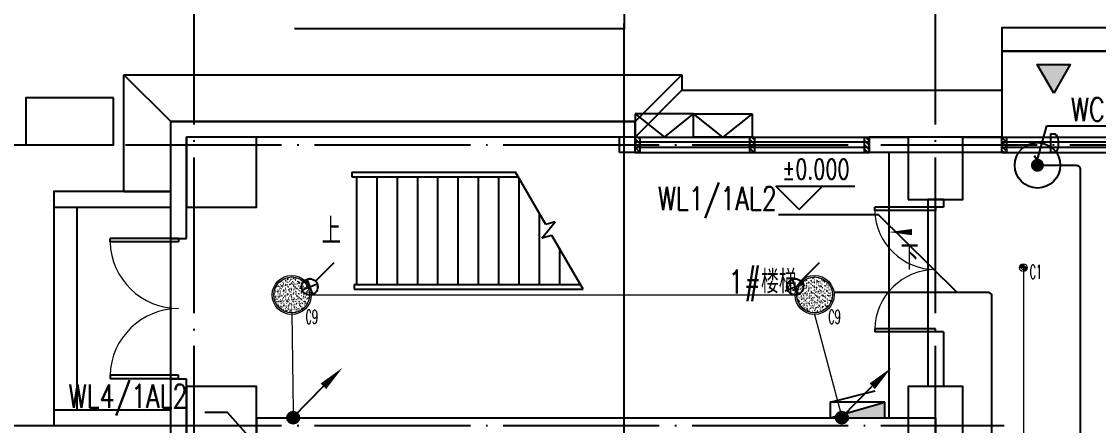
# Model space of a CAD drawing. Extents: x -621157 to 1764546, y -106808 to 741893.
# Drawn here: x 197788 to 211588, y 36400 to 41583 of the extents above; entities that cross this region are included whole.
import ezdxf
from ezdxf import colors
from ezdxf.entities.mleader import LeaderData, LeaderLine
from ezdxf.enums import TextEntityAlignment as Align
from ezdxf.math import Vec2, Vec3

# ---------------------------------------------------------------- set-up
doc = ezdxf.new("R2010")
doc.units = 0
doc.header["$LTSCALE"] = 1000
doc.header["$MEASUREMENT"] = 0
doc.linetypes.add('XREF-A-101-平面图_t3$0$DOTE', pattern=[2.42, 2, -0.2, 0.02, -0.2])
for name, color, linetype in [('0-底图', 7, 'Continuous'), ('00-插座回路线', 1, 'Continuous'), ('E-SIG_TEXT', 2, 'Continuous'), ('EQUIP-动力', 3, 'Continuous'), ('EQUIP-照明', 3, 'Continuous'), ('SIG_TEXT', 2, 'Continuous'), ('T-EQUP-JT', 7, 'Continuous'), ('WIRE-动力', 130, 'Continuous'), ('WIRE-照明', 4, 'Continuous'), ('XREF-A-101-平面图_t3$0$A-COLUMN', 8, 'Continuous'), ('XREF-A-101-平面图_t3$0$A-DIM_ELEV', 8, 'Continuous'), ('XREF-A-101-平面图_t3$0$A-DOTE', 8, 'Continuous'), ('XREF-A-101-平面图_t3$0$A-GROUND', 8, 'Continuous'), ('XREF-A-101-平面图_t3$0$A-LEAD-AROW', 8, 'Continuous'), ('XREF-A-101-平面图_t3$0$A-ROOM-CH', 8, 'Continuous'), ('XREF-A-101-平面图_t3$0$A-WALL-FILL', 8, 'Continuous'), ('XREF-A-101-平面图_t3$0$A-WINDOW', 8, 'Continuous'), ('XREF-A-101-平面图_t3$0$A-开启符号', 8, 'Continuous'), ('XREF-A-101-平面图_t3$0$DIM_SYMB', 8, 'Continuous'), ('XREF-A-101-平面图_t3$0$EQUIP_消火栓', 8, 'Continuous'), ('XREF-A-101-平面图_t3$0$GROUND', 8, 'Continuous'), ('XREF-A-101-平面图_t3$0$PUB_HATCH', 8, 'Continuous'), ('XREF-A-101-平面图_t3$0$PUB_TEXT', 8, 'Continuous'), ('XREF-A-101-平面图_t3$0$STAIR', 8, 'Continuous'), ('照明回路线', 1, 'Continuous')]:
    doc.layers.add(name, color=color, linetype=linetype)
doc.layers.add('00-照明回路线', color=6, linetype='Continuous', lineweight=0)
doc.layers.add('LIGHT-INF', color=6, linetype='Continuous', lineweight=0)
doc.styles.add('DIM-FONT', font='romans.shx', dxfattribs={"width": 0.8, "bigfont": 'hzdxc.shx'})
doc.styles.add('E-FST', font='txt.shx', dxfattribs={"width": 0.75, "height": 250, "bigfont": '@@gbcbig.shx'})
doc.styles.add('INF DIM', font='SIMPLEX.SHX', dxfattribs={"width": 0.7, "bigfont": 'hztxt.shx'})
doc.styles.get("Standard").update_dxf_attribs({"font": 'romans.shx', "bigfont": 'HZDXC.SHX'})
doc.styles.add('XREF-A-101-平面图_t3$0$-HZDXCROMANS', font='ROMANS.shx', dxfattribs={"bigfont": 'HZDXC.shx'})
doc.styles.add('XREF-A-101-平面图_t3$0$_TCH_DIM', font='SIMPLEX', dxfattribs={"bigfont": 'GBCBIG'})
doc.styles.add('XREF-A-101-平面图_t3$0$A-STANDARD', font='SIMPLEX', dxfattribs={"bigfont": 'GBCBIG'})

# ---------------------------------------------------------------- blocks, each defined once
blk = doc.blocks.new('XREF-A-101-平面图_t3$0$轴网')
at = {"layer": 'XREF-A-101-平面图_t3$0$A-DOTE', "linetype": 'XREF-A-101-平面图_t3$0$DOTE'}
for p, q in [((0, -3300), (0, 43300)), ((9500, -3300), (9500, 43300)), ((-3300, 40000), (69800, 40000)), ((-3300, 36400), (10380.6, 36400))]:
    blk.add_line(p, q, dxfattribs=at)
blk = doc.blocks.new('XREF-A-101-平面图_t3$0$G$C869EB286')
at = {"layer": 'XREF-A-101-平面图_t3$0$A-WINDOW'}
h = blk.add_hatch(dxfattribs=at)
h.set_pattern_fill('ANSI31', color=256, scale=25)
h.set_pattern_definition([(45, (-143.957, -89940), (-28.0633, 28.0633), [])])
h.paths.add_polyline_path([(0, 60), (200, 60), (200, 0), (0, 0)])
blk.add_lwpolyline([(0, 60), (200, 60), (200, 0), (0, 0)], close=True, dxfattribs=at)
blk = doc.blocks.new('XREF-A-101-平面图_t3$0$G$C08075B3F')
at = {"layer": 'XREF-A-101-平面图_t3$0$DIM_SYMB'}
blk.add_lwpolyline([(1950, -1100, 0, 0, 0), (4120, -1100, 80, 0, 0), (4420, -1100, 0, 0, 0)], format="xyseb", dxfattribs=at)
at = {"layer": 'XREF-A-101-平面图_t3$0$STAIR'}
for p, q in [((2020, -350), (4117, -350)), ((2020, -350), (2020, -410)), ((2020, -410), (4152, -410)), ((2080, -350), (4117, -350)), ((2080, -410), (2080, -1790)), ((2340, -410), (2340, -1790)), ((2600, -410), (2600, -1790)), ((2860, -410), (2860, -1790)), ((3120, -410), (3120, -1790)), ((3380, -410), (3380, -1790)), ((3640, -410), (3640, -1790)), ((3900, -410), (3900, -1790)), ((4505, -1022), (4117, -350)), ((4160, -425), (4160, -1790)), ((4420, -875), (4420, -1790)), ((4455, -1195), (4627, -989)), ((4627, -989), (4505, -1022)), ((4585, -1161), (4455, -1195)), ((4983, -1850), (4585, -1161)), ((4680, -1325), (4680, -1790)), ((2050, -1790), (4948, -1790)), ((2050, -1790), (2050, -1850)), ((4940, -1775), (4940, -1790)), ((2050, -1850), (4983, -1850)), ((2080, -1850), (4983, -1850))]:
    blk.add_line(p, q, dxfattribs=at)
at = {"layer": 'XREF-A-101-平面图_t3$0$PUB_TEXT', "style": 'XREF-A-101-平面图_t3$0$_TCH_DIM'}
blk.add_text('上', height=338, dxfattribs=at).set_placement((1636, -1275))
blk = doc.blocks.new('XREF-A-101-平面图_t3$0$柱网1F')
at = {"layer": 'XREF-A-101-平面图_t3$0$A-COLUMN'}
for points in [[(-100, -800), (800, -800), (800, 100), (-100, 100)], [(9150, -700), (9850, -700), (9850, 100), (9150, 100)], [(-100, -3800), (800, -3800), (800, -3100), (-100, -3100)], [(9150, -3800), (9850, -3800), (9850, -3100), (9150, -3100)]]:
    blk.add_lwpolyline(points, close=True, dxfattribs=at)
blk = doc.blocks.new('XREF-A-101-平面图_t3$0$ROOM')
at = {"layer": 'XREF-A-101-平面图_t3$0$A-ROOM-CH', "style": 'XREF-A-101-平面图_t3$0$-HZDXCROMANS', "width": 0.6}
for tag, p in [('中文房间名称', (0, -1000)), ('英文房间名称', (0, -1500))]:
    blk.add_attdef(tag, text='', height=300, dxfattribs=at).set_placement(p, align=Align.CENTER)
blk = doc.blocks.new('XREF-A-101-平面图_t3$0$$TWTSYS$00000508')
for p, q in [((-0.5, 0.5), (0.324, 1.224)), ((-0.5, 0.5), (-0.5, -0.5)), ((-0.5, -0.5), (0.5, 0.5)), ((0.5, 0.5), (-0.5, 0.5)), ((0.5, -0.5), (0.5, 0.5)), ((-0.5, -0.5), (0.5, -0.5))]:
    blk.add_line(p, q)
blk.add_solid([(0.5, -0.5), (0.5, 0.5), (-0.5, -0.5)])
blk = doc.blocks.new('XREF-A-101-平面图_t3$0$G$C156FCA62')
at = {"layer": 'XREF-A-101-平面图_t3$0$EQUIP_消火栓', "xscale": -700, "yscale": -200, "zscale": 700, "rotation": 180}
blk.add_blockref('XREF-A-101-平面图_t3$0$$TWTSYS$00000508', (8500, 36600), dxfattribs=at)
blk = doc.blocks.new('XREF-A-101-平面图_t3$0$bz1')
at = {"layer": 'XREF-A-101-平面图_t3$0$PUB_HATCH'}
h = blk.add_hatch(color=1, dxfattribs=at)
h.dxf.hatch_style = 1
h.paths.add_polyline_path([(4866032, -641203), (4865818, -641573), (4866245, -641573)])
at = {"layer": 'XREF-A-101-平面图_t3$0$PUB_TEXT', "color": 1}
blk.add_lwpolyline([(4866032, -641203), (4865818, -641573), (4866245, -641573)], close=True, dxfattribs=at)
blk = doc.blocks.new('XREF-A-101-平面图_t3$0$G$C34B60025')
at = {"xscale": -1, "rotation": 180}
blk.add_blockref('XREF-A-101-平面图_t3$0$bz1', (-4855118, -740440), dxfattribs=at)
blk = doc.blocks.new('XREF-A-101-平面图_t3$0$G$C646F86AA')
at = {"layer": 'XREF-A-101-平面图_t3$0$EQUIP_消火栓', "xscale": -700, "yscale": -200, "zscale": 700, "rotation": 180}
blk.add_blockref('XREF-A-101-平面图_t3$0$$TWTSYS$00000508', (8500, 36600), dxfattribs=at)
blk = doc.blocks.new('XREF-A-101-平面图_t3$0$WINDOW2DLIB$SYSLIB$00000001')
at = {"color": 0}
for points in [[(-0.5, 0.5), (-0.5, -0.5)], [(-0.5, 0.5), (0.5, 0.5)], [(0.5, -0.5), (0.5, 0.5)], [(0.5, 0.1667), (-0.5, 0.1667)], [(0.5, -0.1667), (-0.5, -0.1667)], [(-0.5, -0.5), (0.5, -0.5)]]:
    blk.add_lwpolyline(points, dxfattribs=at)
blk = doc.blocks.new('XREF-A-101-平面图_t3$0$DOOR2DLIB$SYSLIB$00000108')
at = {"color": 0}
for p, q in [((-0.5, 0), (-0.5, 0.4875)), ((-0.475, 0.4875), (-0.5, 0.4875)), ((-0.475, 0), (-0.475, 0.4875)), ((0.475, 0), (0.475, 0.4875)), ((0.475, 0.4875), (0.5, 0.4875)), ((0.5, 0), (0.5, 0.4875)), ((-0.5, 0), (-0.475, 0)), ((0.5, 0), (0.475, 0))]:
    blk.add_line(p, q, dxfattribs=at)
at = {"color": 0, "lineweight": 13}
for centre, start, end in [((-0.4875, 0), 0, 88.53072), ((0.4875, 0), 91.46928, 180)]:
    blk.add_arc(centre, 0.4875, start, end, dxfattribs=at)
blk = doc.blocks.new('XREF-A-101-平面图_t3')
at = {"layer": 'XREF-A-101-平面图_t3$0$A-DIM_ELEV'}
for p, q in [((207753, 39171), (207453, 39471)), ((207453, 39471), (208466, 39471)), ((207753, 39171), (208053, 39471))]:
    blk.add_line(p, q, dxfattribs=at)
at = {"layer": 'XREF-A-101-平面图_t3$0$A-GROUND'}
for points in [[(210350, 41200), (213350, 41200), (213350, 41500), (210350, 41500)], [(210350, 40100), (213350, 40100), (213350, 41200), (210350, 41200)], [(198200, 36400), (199700, 36400), (199700, 39400), (198200, 39400)]]:
    blk.add_lwpolyline(points, close=True, dxfattribs=at)
for points in [[(208900, 39900), (208900, 36500)], [(198200, 39200), (199700, 39200)], [(198500, 36600), (198500, 39200)], [(198200, 36600), (199700, 36600)]]:
    blk.add_lwpolyline(points, dxfattribs=at)
at = {"layer": 'XREF-A-101-平面图_t3$0$A-LEAD-AROW'}
blk.add_lwpolyline([(209400, 38881, 0, 0, 0), (208900, 38881, 0, 80, 0), (209200, 38881, 0, 0, 0)], format="xyseb", dxfattribs=at)
at = {"layer": 'XREF-A-101-平面图_t3$0$A-WALL-FILL', "color": 171}
for p, q in [((205650, 40300), (199700, 40300)), ((199700, 38800), (199700, 40300)), ((205650, 40100), (205650, 40300)), ((205650, 40100), (199900, 40100)), ((199900, 38800), (199900, 40100)), ((205650, 40100), (205450, 40100)), ((205450, 39900), (205450, 40100)), ((210350, 40100), (208650, 40100)), ((205650, 39900), (205450, 39900)), ((210350, 39900), (208650, 39900)), ((209400, 39300), (209400, 39200)), ((209600, 39300), (209400, 39300)), ((209600, 39300), (209600, 39200)), ((209400, 37600), (209400, 36900)), ((209600, 37600), (209600, 36900)), ((199700, 33700), (199700, 37000)), ((199900, 33900), (199900, 37000)), ((209600, 36900), (209400, 36900)), ((200800, 36500), (204400, 36500)), ((200800, 36500), (200800, 36300)), ((204400, 36500), (207400, 36500)), ((207400, 36500), (209500, 36500)), ((209500, 36500), (209500, 35640))]:
    blk.add_line(p, q, dxfattribs=at)
for points in [[(205650, 39900), (205650, 40100)], [(208650, 39900), (208650, 40100)], [(210350, 39900), (210350, 40100)], [(209600, 39200), (209400, 39200)], [(199700, 38800), (199900, 38800)], [(209600, 37600), (209400, 37600)], [(199700, 37000), (199900, 37000)]]:
    blk.add_lwpolyline(points, dxfattribs=at)
at = {"layer": 'XREF-A-101-平面图_t3$0$A-WINDOW'}
blk.add_line((209400, 39200), (209400, 37600), dxfattribs=at)
at = {"layer": 'XREF-A-101-平面图_t3$0$A-开启符号', "linetype": 'Continuous'}
for points in [[(205650, 40400), (205650, 40100), (206400, 40100), (206400, 40400)], [(207150, 40400), (207150, 40100), (206400, 40100), (206400, 40400)]]:
    blk.add_lwpolyline(points, close=True, dxfattribs=at)
for points in [[(205650, 40400), (206025, 40100), (206400, 40400)], [(207150, 40400), (206775, 40100), (206400, 40400)]]:
    blk.add_lwpolyline(points, dxfattribs=at)
at = {"layer": 'XREF-A-101-平面图_t3$0$GROUND'}
for p, q in [((199100, 39400), (199100, 40900)), ((199100, 40900), (206250, 40900)), ((199100, 40900), (199700, 40300)), ((206250, 40900), (205650, 40300)), ((206250, 40900), (206250, 40700)), ((206250, 40700), (205650, 40100)), ((206250, 40700), (210350, 40700)), ((210350, 40700), (210350, 40100)), ((199700, 39400), (199700, 40300)), ((199700, 40300), (205650, 40300)), ((205650, 40300), (205650, 40100)), ((205650, 40100), (209150, 40100)), ((209850, 40100), (210350, 40100)), ((199100, 39400), (199700, 39400))]:
    blk.add_line(p, q, dxfattribs=at)
for name, p in [('XREF-A-101-平面图_t3$0$G$C156FCA62', (200000, 0)), ('XREF-A-101-平面图_t3$0$G$C646F86AA', (200000, 0)), ('XREF-A-101-平面图_t3$0$G$C646F86AA', (200000, 0)), ('XREF-A-101-平面图_t3$0$G$C34B60025', (200100, 139900)), ('XREF-A-101-平面图_t3$0$G$C08075B3F', (200000, 40000))]:
    blk.add_blockref(name, p)
at = {"layer": 'XREF-A-101-平面图_t3$0$A-COLUMN'}
blk.add_blockref('XREF-A-101-平面图_t3$0$柱网1F', (200000, 40000), dxfattribs=at)
at = {"layer": 'XREF-A-101-平面图_t3$0$A-DOTE'}
blk.add_blockref('XREF-A-101-平面图_t3$0$轴网', (200000, 0), dxfattribs=at)
at = {"layer": 'XREF-A-101-平面图_t3$0$A-ROOM-CH'}
ref = blk.add_blockref('XREF-A-101-平面图_t3$0$ROOM', (207281, 39094), dxfattribs=at)
ref.add_attrib('中文房间名称', '1#楼梯', dxfattribs={"height": 300, "style": 'XREF-A-101-平面图_t3$0$-HZDXCROMANS', "width": 0.8}).set_placement((207281, 38094), align=Align.CENTER)
at = {"layer": 'XREF-A-101-平面图_t3$0$A-WINDOW', "rotation": 270}
for p in [(205650, 40100), (207120, 40100), (208590, 40100), (210350, 40100)]:
    blk.add_blockref('XREF-A-101-平面图_t3$0$G$C869EB286', p, dxfattribs=at)
at = {"layer": 'XREF-A-101-平面图_t3$0$A-WINDOW'}
for name, p, xscale, yscale, zscale, rotation in [('XREF-A-101-平面图_t3$0$WINDOW2DLIB$SYSLIB$00000001', (207150, 40000), -2999.999999998645, 200, -2999.999999998645, 180), ('XREF-A-101-平面图_t3$0$WINDOW2DLIB$SYSLIB$00000001', (211850, 40000), -2999.999999998645, 200, -2999.999999998645, 180), ('XREF-A-101-平面图_t3$0$DOOR2DLIB$SYSLIB$00000108', (209500, 38400), -1600, -1600, -1600, 270.0000000000008), ('XREF-A-101-平面图_t3$0$DOOR2DLIB$SYSLIB$00000108', (199800, 37900), 1800, 1800, 1800, 90)]:
    blk.add_blockref(name, p, dxfattribs=dict(at, xscale=xscale, yscale=yscale, zscale=zscale, rotation=rotation))
at = {"layer": 'XREF-A-101-平面图_t3$0$A-DIM_ELEV', "color": 7, "style": 'XREF-A-101-平面图_t3$0$A-STANDARD', "width": 0.705882}
blk.add_text('%%P0.000', height=255, dxfattribs=at).set_placement((207533, 39561))
at = {"layer": 'XREF-A-101-平面图_t3$0$A-LEAD-AROW', "color": 7, "style": 'XREF-A-101-平面图_t3$0$A-STANDARD'}
blk.add_text('下', height=320, dxfattribs=at).set_placement((209053, 38398))
blk = doc.blocks.new('*X14699')
at = {"color": 0, "linetype": 'Continuous'}
for p, q in [((192.59, 446.72), (193.87, 448.01)), ((192.65, 446.36), (194.23, 447.94)), ((192.69, 447.24), (193.35, 447.91)), ((192.79, 446.07), (194.52, 447.8)), ((192.98, 445.84), (194.75, 447.61)), ((193.23, 445.66), (194.93, 447.37)), ((193.53, 445.54), (195.05, 447.06)), ((193.92, 445.51), (195.08, 446.67)), ((194.61, 445.77), (194.82, 445.99))]:
    blk.add_line(p, q, dxfattribs=at)
blk = doc.blocks.new('HC001442')
at = {"color": 4, "linetype": 'Continuous'}
blk.add_line((0, -0.06), (-3.11, -3.23), dxfattribs=at)
blk.add_lwpolyline([(-3.11, -3.23, 0.8, 0, 0), (-5.06, -5.12, 0, 0, 0)], format="xyseb", dxfattribs=at)
blk.add_circle((0, 0), 0.625, dxfattribs=at)
at = {"color": 4, "linetype": 'Continuous', "xscale": 0.5, "yscale": 0.5, "zscale": 0.5}
blk.add_blockref('*X14699', (-96.92, -223.38), dxfattribs=at)
blk = doc.blocks.new('A$C8c40f85b')
h = blk.add_hatch()
h.set_pattern_fill('AR-SAND', color=251)
h.set_pattern_definition([(37.5, (-207815.466, -137699.18), (-1.600031, 48.941324), [0, -38.608, 0, -43.18, 0, -41.275]), (7.5, (-207815.466, -137699.18), (44.952328, 71.68251), [0, -20.828, 0, -34.798, 0, -13.335]), (327.5, (-207846.71, -137699.18), (79.099237, 0.1437185), [0, -12.7, 0, -45.72, 0, -59.69]), (317.5, (-207846.71, -137699.18), (76.355645, 22.292932), [0, -6.35, 0, -29.972, 0, -34.29])])
edge = h.paths.add_edge_path()
edge.add_arc((0, 0), 230, 0, 360)
blk.add_circle((0, 0), 250)
at = {"color": 251}
blk.add_circle((0, 0), 230, dxfattribs=at)
at = {"style": 'INF DIM', "width": 0.5}
blk.add_text('C9', height=180, dxfattribs=at).set_placement((177, -371))
blk = doc.blocks.new('A$Cffee1762')
h = blk.add_hatch(color=8)
h.dxf.hatch_style = 1
h.paths.add_polyline_path([(-50, 0), (-24, 0, -0.414214), (0, 24), (0, 50, 0.414214)])
h.paths.add_polyline_path([(0, -24), (0, -50, 0.414214), (50, 0), (24, 0, -0.414214)])
at = {"color": 8}
for points in [[(50, 0), (-50, 0)], [(0, 50), (0, -50)]]:
    blk.add_lwpolyline(points, dxfattribs=at)
blk.add_circle((0, 0), 50)
blk.add_circle((0, 0), 24.5, dxfattribs=at)
at = {"style": 'INF DIM', "width": 0.5}
blk.add_text('C1', height=180, dxfattribs=at).set_placement((81, -144))
blk = doc.blocks.new('G$C6C03BD24')
at = {"layer": 'LIGHT-INF', "color": 6}
for name, p in [('A$Cffee1762', (10625, -1575)), ('A$C8c40f85b', (1250, -1925)), ('A$C8c40f85b', (7950, -1925))]:
    blk.add_blockref(name, p, dxfattribs=at)
blk = doc.blocks.new('$equip$00001216')
for p, q in [((0.147, 0.356), (0.625, 0.833)), ((-0.194, 0.132), (0.194, 0.285)), ((-0.076, 0.402), (0.076, 0.014))]:
    blk.add_line(p, q)
blk.add_circle((0, 0.208), 0.208)
for p in [(0, 0.417), (-0.208, 0.208), (0, 0), (0.208, 0.208)]:
    blk.add_point(p)
at = {"flags": 9}
blk.add_attdef('A', (0, 0), '', height=0.00002, dxfattribs=at)
blk = doc.blocks.new('_Oblique')
at = {"color": 0, "linetype": 'ByBlock', "lineweight": -2}
blk.add_line((-0.5, -0.5), (0.5, 0.5), dxfattribs=at)
blk = doc.blocks.new('$equip$00001312')
at = {"const_width": 0.167}
blk.add_lwpolyline([(-0.083, 0, 1), (0.083, 0, 1)], format="xyb", close=True, dxfattribs=at)
blk.add_circle((0, 0), 0.583)
at = {"flags": 9}
blk.add_attdef('A', (0, 0), '', height=0.00002, dxfattribs=at)
blk = doc.blocks.new('G$C6BB38B06')
at = {"layer": 'EQUIP-动力', "xscale": 500, "yscale": 500, "zscale": 500}
blk.add_blockref('$equip$00001312', (0, 0), dxfattribs=at)
blk = doc.blocks.new('G$C584A34C2')
at = {"layer": 'WIRE-动力'}
blk.add_blockref('G$C6BB38B06', (0, 0), dxfattribs=at)
at = {"layer": 'E-SIG_TEXT', "style": 'DIM-FONT', "width": 0.7}
blk.add_text('D', height=240, rotation=360, dxfattribs=at).set_placement((137, 162))
blk = doc.blocks.new('G$C29990FA8')
at = {"layer": '00-照明回路线', "ltscale": 5}
for p, q in [((10625, -1575), (10625, -11575)), ((1500, -1925), (7700, -1925)), ((1250, -2155), (1267, -3422)), ((7950, -2175), (8300, -3493))]:
    blk.add_line(p, q, dxfattribs=at)
at = {"layer": 'WIRE-照明'}
for points in [[(10806, -262), (11303, -262, -0.414214), (11353, -312), (11353, -10744)], [(8197, -1890), (10169, -1890, -0.414214), (10219, -1940), (10219, -10744)]]:
    blk.add_lwpolyline(points, format="xyb", dxfattribs=at)
at = {"layer": 'EQUIP-照明', "xscale": 499.9999999708962, "yscale": 499.9999998835847, "zscale": 500}
for p in [(1480, -1925), (7700, -1925)]:
    blk.add_blockref('$equip$00001216', p, dxfattribs=at)
at = {"layer": 'T-EQUP-JT', "color": 7, "linetype": 'Continuous', "ltscale": 5, "xscale": 124.9999999981374, "yscale": 124.9999999981374, "zscale": 124.9999999981374, "rotation": 180}
for p in [(1268, -3500), (8300, -3500)]:
    blk.add_blockref('HC001442', p, dxfattribs=at)
at = {"layer": 'WIRE-动力', "color": 130}
blk.add_blockref('G$C584A34C2', (10806, -262), dxfattribs=at)
at = {"layer": '照明回路线'}
ml = blk.add_multileader_mtext('Standard', dxfattribs=at)
ml.set_content('{\\Ftxt,whgtxt|c134;WC1/1AL2}', color=4, style='E-FST')
ml.set_leader_properties(color=256)
ml.set_arrow_properties(name='OBLIQUE')
ml.build(insert=Vec2(0, 0))
ml.multileader.update_dxf_attribs({"text_left_attachment_type": 6, "text_right_attachment_type": 7, "dogleg_length": 289, "arrow_head_size": 100})
ctx = ml.context
ctx.base_point, ctx.char_height, ctx.arrow_head_size, ctx.landing_gap_size, ctx.plane_origin = Vec3(11215, 245), 300, 100, 20, Vec3(13139, 1766)
ctx.left_attachment, ctx.right_attachment = 6, 7
notes = []
notes.append((ctx, [(1, (1, 1, 0), (10926, 245), (1, 0), 289, [(0, [(10800, -200)], 0, [])])]))
ctx.mtext.insert, ctx.mtext.flow_direction = Vec3(11235, 605), 5
ml = blk.add_multileader_mtext('Standard', dxfattribs=at)
ml.set_content('{\\Ftxt,whgtxt|c134;WL1/1AL2}', color=1, style='E-FST')
ml.set_leader_properties(color=256)
ml.set_arrow_properties(name='OBLIQUE')
ml.build(insert=Vec2(0, 0))
ml.multileader.update_dxf_attribs({"text_left_attachment_type": 6, "text_right_attachment_type": 7, "dogleg_length": 1281, "arrow_head_size": 100})
ctx = ml.context
ctx.base_point, ctx.char_height, ctx.arrow_head_size, ctx.landing_gap_size, ctx.plane_origin = Vec3(5796, -899), 300, 100, 20, Vec3(9551, -1752)
ctx.left_attachment, ctx.right_attachment, ctx.text_align_type = 6, 7, 2
notes.append((ctx, [(0, (1, 1, 0), (8767, -899), (-1, 0), 1281, [(0, [(9772, -1890)], 0, [])])]))
ctx.mtext.insert, ctx.mtext.alignment, ctx.mtext.flow_direction = Vec3(7466, -539), 3, 5
at = {"layer": '照明回路线', "color": 4}
ml = blk.add_multileader_mtext('Standard', dxfattribs=at)
ml.set_content('{\\Ftxt,whgtxt|c134;WL4/1AL2}', color=1, style='E-FST')
ml.set_leader_properties(color=256)
ml.set_arrow_properties(name='OBLIQUE')
ml.build(insert=Vec2(0, 0))
ml.multileader.update_dxf_attribs({"text_left_attachment_type": 6, "text_right_attachment_type": 7, "dogleg_length": 289, "arrow_head_size": 100})
ctx = ml.context
ctx.base_point, ctx.char_height, ctx.arrow_head_size, ctx.landing_gap_size, ctx.plane_origin = Vec3(-1629, -3434), 300, 100, 20, Vec3(641, -3758)
ctx.left_attachment, ctx.right_attachment = 6, 7
notes.append((ctx, [(0, (1, 1, 0), (425, -3434), (-1, 0), 289, [(0, [(1490, -4618)], 0, [])])]))
ctx.mtext.insert, ctx.mtext.flow_direction = Vec3(-1609, -3074), 5
for ctx, leaders in notes:
    for number, flags, end, landing, length, lines in leaders:
        leader = LeaderData()
        leader.index, (leader.has_last_leader_line, leader.has_dogleg_vector, leader.attachment_direction) = number, flags
        leader.last_leader_point, leader.dogleg_vector, leader.dogleg_length = Vec3(end), Vec3(landing), length
        for number, points, colour, breaks in lines:
            line = LeaderLine()
            line.index, line.vertices, line.color, line.breaks = number, Vec3.list(points), colors.encode_raw_color(colour), breaks
            leader.lines.append(line)
        ctx.leaders.append(leader)

msp = doc.modelspace()

# ---------------------------------------------------------------- block references
at = {"layer": '0-底图'}
msp.add_blockref('XREF-A-101-平面图_t3', (0, 0), dxfattribs=at)

# ---------------------------------------------------------------- next in the draw order: linework, layer by layer
at = {"layer": '00-插座回路线', "ltscale": 5}
msp.add_lwpolyline([(198968, 40605), (197841, 40605), (197841, 40000), (198968, 40000)], close=True, dxfattribs=at)
at = {"layer": 'SIG_TEXT', "color": 2}
for points in [[(205512, 42489), (205512, 41489)], [(205512, 33700), (205512, 41559)], [(205512, 33700), (205512, 41559)], [(205512, 41489), (201287, 41489)], [(205512, 41489), (201287, 41489)]]:
    msp.add_lwpolyline(points, dxfattribs=at)

# ---------------------------------------------------------------- next in the draw order: block references
at = {"layer": 'T-EQUP-JT', "color": 7, "linetype": 'Continuous', "ltscale": 5, "xscale": 124.9999999981374, "yscale": 124.9999999981374, "zscale": 124.9999999981374, "rotation": 180}
msp.add_blockref('HC001442', (201268, 36500), dxfattribs=at)
msp.add_blockref('HC001442', (201268, 36500), dxfattribs=at)

# ---------------------------------------------------------------- next in the draw order: block references
at = {"layer": 'WIRE-照明'}
msp.add_blockref('G$C6C03BD24', (200000, 40000), dxfattribs=at)

# ---------------------------------------------------------------- next in the draw order: block references
msp.add_blockref('G$C29990FA8', (200000, 40000), dxfattribs=at)

doc.saveas('drawing.dxf')
